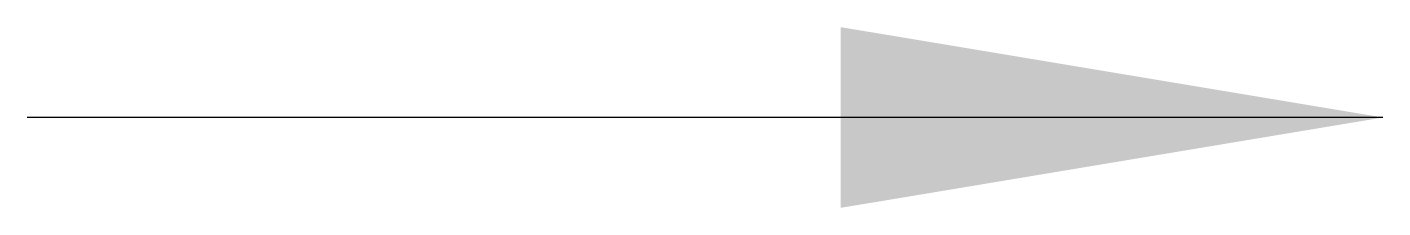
# Model space of a CAD drawing. Header units: centimetres. Extents: x -2.5 to 2.5, y -0.33 to 0.33.
import ezdxf

# ---------------------------------------------------------------- set-up
doc = ezdxf.new("R2010")
doc.units = ezdxf.units.CM

msp = doc.modelspace()

# ---------------------------------------------------------------- linework, layer by layer
msp.add_line((2.5, 0), (-2.5, 0))
msp.add_solid([(0.5, -0.3333), (0.5, 0.3333), (2.5, 0)])

doc.saveas('drawing.dxf')
